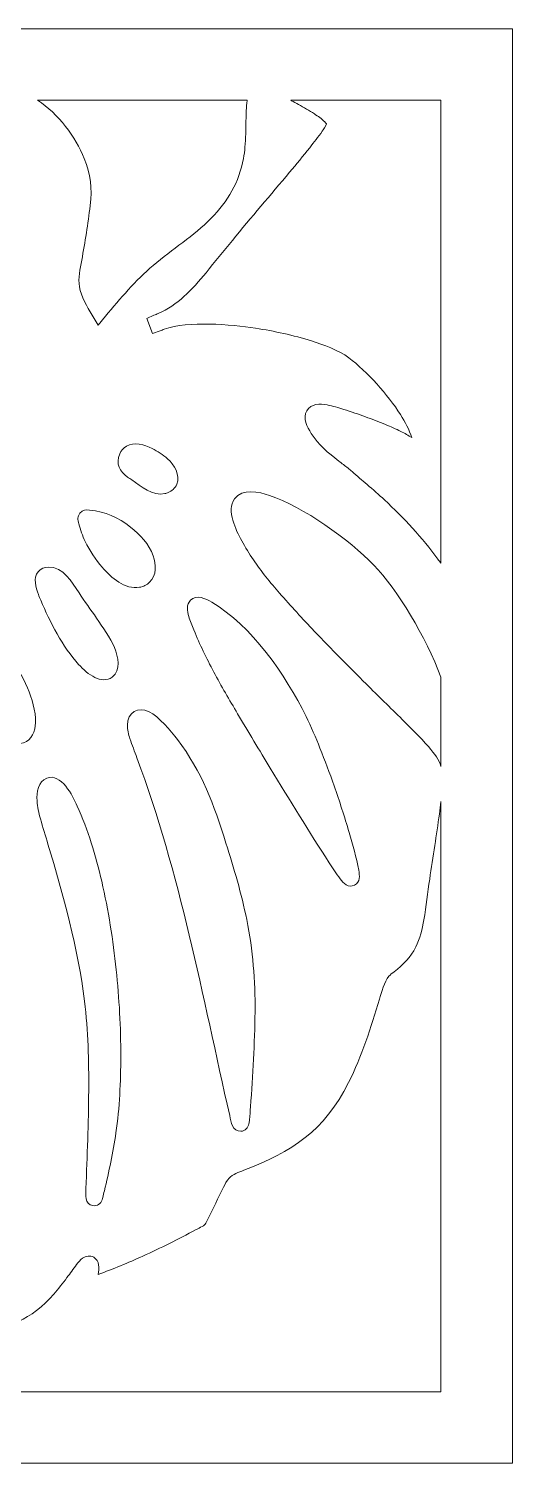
# Model space of a CAD drawing. Header units: millimetres. Extents: x -103 to 197, y -534 to 498.
# Drawn here: x 95.7 to 196.9, y -128.7 to 171.3 of the extents above; entities that cross this region are included whole.
import ezdxf

# ---------------------------------------------------------------- set-up
doc = ezdxf.new("R2010")
doc.units = ezdxf.units.MM
doc.header["$MEASUREMENT"] = 0
doc.layers.add('layer 1', color=7, linetype='Continuous')

msp = doc.modelspace()

# ---------------------------------------------------------------- linework, layer by layer
at = {"layer": 'layer 1', "color": 250, "lineweight": 20}
for points, knots in [([(-103.1084, 171.3249), (-103.1084, 171.3249), (196.8916, 171.3249), (196.8916, 171.3249), (196.8916, 171.3249), (196.8916, 171.3249), (196.8916, -128.6751), (196.8916, -128.6751), (196.8916, -128.6751), (196.8916, -128.6751), (-103.1084, -128.6751), (-103.1084, -128.6751), (-103.1084, -128.6751), (-103.1084, -128.6751), (-103.1084, 171.3249), (-103.1084, 171.3249)], [0, 0, 0, 0, 0.2, 0.2, 0.2, 0.2, 0.4, 0.4, 0.4, 0.4, 0.6, 0.6, 0.6, 0.6, 1, 1, 1, 1]), ([(141.412, 156.3673), (141.412, 156.3673), (141.3973, 156.2855), (141.3973, 156.2855), (141.3973, 156.2855), (141.1645, 154.9563), (141.165, 153.4389), (141.1451, 152.0878), (141.1451, 152.0878), (141.118, 150.2498), (141.1004, 148.416), (140.9325, 146.5841), (140.9325, 146.5841), (140.8586, 145.7759), (140.7559, 144.9698), (140.6108, 144.1716), (140.6108, 144.1716), (139.7219, 139.2776), (137.3169, 135.1521), (133.8518, 131.6738), (133.8518, 131.6738), (130.1873, 127.9955), (125.6622, 125.1976), (121.7233, 121.8242), (121.7233, 121.8242), (118.0016, 118.6372), (114.8761, 114.9504), (111.7242, 111.2017), (111.7242, 111.2017), (111.7242, 111.2017), (110.1711, 109.3543), (110.1711, 109.3543), (110.1711, 109.3543), (110.1711, 109.3543), (108.948, 111.4437), (108.948, 111.4437), (108.948, 111.4437), (107.9256, 113.1902), (106.5907, 115.2985), (106.2748, 117.3324), (106.2748, 117.3324), (105.9964, 119.1255), (106.434, 121.1578), (106.7598, 122.9236), (106.7598, 122.9236), (107.4623, 126.7319), (108.0638, 130.4818), (108.5295, 134.3321), (108.5295, 134.3321), (108.9699, 137.9735), (108.6864, 140.8152), (107.2786, 144.2042), (107.2786, 144.2042), (105.4268, 148.662), (101.9319, 153.5639), (97.5272, 156.3673), (97.5272, 156.3673), (97.5272, 156.3673), (141.412, 156.3673), (141.412, 156.3673)], [0, 0, 0, 0, 0.0625, 0.0625, 0.0625, 0.0625, 0.125, 0.125, 0.125, 0.125, 0.1875, 0.1875, 0.1875, 0.1875, 0.25, 0.25, 0.25, 0.25, 0.3125, 0.3125, 0.3125, 0.3125, 0.375, 0.375, 0.375, 0.375, 0.4375, 0.4375, 0.4375, 0.4375, 0.5, 0.5, 0.5, 0.5, 0.5625, 0.5625, 0.5625, 0.5625, 0.625, 0.625, 0.625, 0.625, 0.6875, 0.6875, 0.6875, 0.6875, 0.75, 0.75, 0.75, 0.75, 0.8125, 0.8125, 0.8125, 0.8125, 0.875, 0.875, 0.875, 0.875, 1, 1, 1, 1]), ([(124.0109, 108.4813), (123.7282, 108.3619), (123.4431, 108.2498), (123.1554, 108.1433), (123.1554, 108.1433), (123.1554, 108.1433), (121.5924, 107.5655), (121.5924, 107.5655), (121.5924, 107.5655), (121.5924, 107.5655), (120.3606, 110.7141), (120.3606, 110.7141), (120.3606, 110.7141), (120.3606, 110.7141), (121.8847, 111.3914), (121.8847, 111.3914), (121.8847, 111.3914), (122.1799, 111.5226), (122.4804, 111.6418), (122.7845, 111.7507), (122.7845, 111.7507), (124.755, 112.5968), (126.5676, 113.8468), (128.1568, 115.2965), (128.1568, 115.2965), (129.8107, 116.8052), (131.3351, 118.5799), (132.774, 120.3001), (132.774, 120.3001), (134.6383, 122.5283), (136.4447, 124.8093), (138.2864, 127.0575), (138.2864, 127.0575), (142.2221, 131.8619), (146.2854, 136.5524), (150.2757, 141.3087), (150.2757, 141.3087), (151.6959, 143.0015), (153.1074, 144.7055), (154.4819, 146.4371), (154.4819, 146.4371), (155.3737, 147.5603), (156.2627, 148.7029), (157.0868, 149.8789), (157.0868, 149.8789), (157.257, 150.1217), (157.9344, 151.0908), (157.9706, 151.4101), (157.9706, 151.4101), (157.9238, 151.5307), (157.7135, 151.7577), (157.6359, 151.837), (157.6359, 151.837), (157.0316, 152.453), (156.169, 153.0338), (155.4502, 153.5025), (155.4502, 153.5025), (154.3676, 154.2085), (153.2411, 154.8591), (152.113, 155.4863), (152.113, 155.4863), (151.6355, 155.7518), (151.1558, 156.0132), (150.6746, 156.2717), (150.6746, 156.2717), (150.6746, 156.2717), (150.4969, 156.3673), (150.4969, 156.3673), (150.4969, 156.3673), (150.4969, 156.3673), (181.934, 156.3673), (181.934, 156.3673), (181.934, 156.3673), (181.934, 156.3673), (181.934, 59.5355), (181.934, 59.5355), (181.934, 59.5355), (181.7294, 59.8332), (181.5219, 60.1282), (181.3115, 60.42), (181.3115, 60.42), (178.1075, 64.8621), (174.127, 69.0628), (170.1352, 72.774), (170.1352, 72.774), (168.9423, 73.8831), (167.7249, 74.9654), (166.4835, 76.0177), (166.4835, 76.0177), (165.4371, 76.9048), (164.3913, 77.7937), (163.3549, 78.6929), (163.3549, 78.6929), (163.0784, 78.9327), (162.8015, 79.186), (162.518, 79.4164), (162.518, 79.4164), (161.8848, 79.9312), (161.1943, 80.4238), (160.5458, 80.9221), (160.5458, 80.9221), (158.3867, 82.5811), (156.2796, 84.3469), (154.8013, 86.6843), (154.8013, 86.6843), (153.9612, 88.0127), (152.9632, 89.8765), (153.8569, 91.4303), (153.8569, 91.4303), (154.7416, 92.9686), (156.6552, 92.9075), (158.151, 92.6349), (158.151, 92.6349), (159.3099, 92.4237), (160.5183, 92.0526), (161.6436, 91.6996), (161.6436, 91.6996), (163.1518, 91.2265), (164.6496, 90.7078), (166.1353, 90.1667), (166.1353, 90.1667), (167.5473, 89.6525), (168.9537, 89.1152), (170.345, 88.5454), (170.345, 88.5454), (171.4205, 88.105), (172.5236, 87.642), (173.5588, 87.1103), (173.5588, 87.1103), (174.3469, 86.7054), (175.1184, 86.2713), (175.8701, 85.8035), (175.8701, 85.8035), (175.2874, 87.4774), (174.5052, 89.0206), (173.4683, 90.651), (173.4683, 90.651), (170.8516, 94.7656), (166.5046, 99.6009), (162.6349, 102.531), (162.6349, 102.531), (160.5855, 104.0829), (157.2838, 105.2643), (154.8597, 106.0278), (154.8597, 106.0278), (151.0616, 107.224), (147.0763, 108.0843), (143.1464, 108.6817), (143.1464, 108.6817), (137.8406, 109.4882), (129.1585, 110.2773), (124.0109, 108.4813)], [0, 0, 0, 0, 0.02564103, 0.02564103, 0.02564103, 0.02564103, 0.05128205, 0.05128205, 0.05128205, 0.05128205, 0.07692308, 0.07692308, 0.07692308, 0.07692308, 0.1025641, 0.1025641, 0.1025641, 0.1025641, 0.12820513, 0.12820513, 0.12820513, 0.12820513, 0.15384615, 0.15384615, 0.15384615, 0.15384615, 0.17948718, 0.17948718, 0.17948718, 0.17948718, 0.20512821, 0.20512821, 0.20512821, 0.20512821, 0.23076923, 0.23076923, 0.23076923, 0.23076923, 0.25641026, 0.25641026, 0.25641026, 0.25641026, 0.28205128, 0.28205128, 0.28205128, 0.28205128, 0.30769231, 0.30769231, 0.30769231, 0.30769231, 0.33333333, 0.33333333, 0.33333333, 0.33333333, 0.35897436, 0.35897436, 0.35897436, 0.35897436, 0.38461538, 0.38461538, 0.38461538, 0.38461538, 0.41025641, 0.41025641, 0.41025641, 0.41025641, 0.43589744, 0.43589744, 0.43589744, 0.43589744, 0.46153846, 0.46153846, 0.46153846, 0.46153846, 0.48717949, 0.48717949, 0.48717949, 0.48717949, 0.51282051, 0.51282051, 0.51282051, 0.51282051, 0.53846154, 0.53846154, 0.53846154, 0.53846154, 0.56410256, 0.56410256, 0.56410256, 0.56410256, 0.58974359, 0.58974359, 0.58974359, 0.58974359, 0.61538462, 0.61538462, 0.61538462, 0.61538462, 0.64102564, 0.64102564, 0.64102564, 0.64102564, 0.66666667, 0.66666667, 0.66666667, 0.66666667, 0.69230769, 0.69230769, 0.69230769, 0.69230769, 0.71794872, 0.71794872, 0.71794872, 0.71794872, 0.74358974, 0.74358974, 0.74358974, 0.74358974, 0.76923077, 0.76923077, 0.76923077, 0.76923077, 0.79487179, 0.79487179, 0.79487179, 0.79487179, 0.82051282, 0.82051282, 0.82051282, 0.82051282, 0.84615385, 0.84615385, 0.84615385, 0.84615385, 0.87179487, 0.87179487, 0.87179487, 0.87179487, 0.8974359, 0.8974359, 0.8974359, 0.8974359, 0.92307692, 0.92307692, 0.92307692, 0.92307692, 0.94871795, 0.94871795, 0.94871795, 0.94871795, 1, 1, 1, 1]), ([(117.2451, 76.9636), (116.9553, 77.1709), (116.6565, 77.3639), (116.3682, 77.574), (116.3682, 77.574), (114.7547, 78.7496), (113.8284, 80.3624), (114.709, 82.3904), (114.709, 82.3904), (115.0028, 83.0669), (115.4693, 83.6267), (116.0995, 83.9994), (116.0995, 83.9994), (117.7649, 84.9847), (119.8865, 84.3089), (121.4879, 83.5172), (121.4879, 83.5172), (122.578, 82.9782), (123.8053, 82.2046), (124.7192, 81.3871), (124.7192, 81.3871), (126.1245, 80.1304), (127.4467, 77.998), (126.645, 76.0454), (126.645, 76.0454), (126.3083, 75.2249), (125.6592, 74.6436), (124.8582, 74.3156), (124.8582, 74.3156), (124.6389, 74.2258), (124.4123, 74.1566), (124.1808, 74.1083), (124.1808, 74.1083), (121.6103, 73.5706), (119.2074, 75.5594), (117.2451, 76.9636)], [0, 0, 0, 0, 0.1, 0.1, 0.1, 0.1, 0.2, 0.2, 0.2, 0.2, 0.3, 0.3, 0.3, 0.3, 0.4, 0.4, 0.4, 0.4, 0.5, 0.5, 0.5, 0.5, 0.6, 0.6, 0.6, 0.6, 0.7, 0.7, 0.7, 0.7, 0.8, 0.8, 0.8, 0.8, 1, 1, 1, 1]), ([(181.934, 17.0567), (181.5459, 18.4235), (180.7531, 19.5871), (179.315, 21.2122), (179.315, 21.2122), (177.5879, 23.1637), (175.6998, 25.0269), (173.8499, 26.8577), (173.8499, 26.8577), (171.3409, 29.3409), (168.8106, 31.8013), (166.3085, 34.2918), (166.3085, 34.2918), (162.6485, 37.9348), (159.0094, 41.6012), (155.4471, 45.3438), (155.4471, 45.3438), (152.9689, 47.9471), (150.5179, 50.59), (148.1615, 53.3086), (148.1615, 53.3086), (146.2578, 55.505), (144.3076, 57.8358), (142.6878, 60.2591), (142.6878, 60.2591), (141.8251, 61.5499), (140.9971, 62.8753), (140.2519, 64.2404), (140.2519, 64.2404), (139.0215, 66.4948), (137.0083, 70.543), (138.7291, 72.9838), (138.7291, 72.9838), (140.3642, 75.3031), (143.8548, 74.4451), (146.0653, 73.7082), (146.0653, 73.7082), (153.0881, 71.3673), (162.7331, 64.5575), (167.9079, 59.1572), (167.9079, 59.1572), (172.8218, 54.0291), (178.8221, 44.1033), (181.934, 35.7538), (181.934, 35.7538), (181.934, 35.7538), (181.934, 17.0567), (181.934, 17.0567)], [0, 0, 0, 0, 0.07692308, 0.07692308, 0.07692308, 0.07692308, 0.15384615, 0.15384615, 0.15384615, 0.15384615, 0.23076923, 0.23076923, 0.23076923, 0.23076923, 0.30769231, 0.30769231, 0.30769231, 0.30769231, 0.38461538, 0.38461538, 0.38461538, 0.38461538, 0.46153846, 0.46153846, 0.46153846, 0.46153846, 0.53846154, 0.53846154, 0.53846154, 0.53846154, 0.61538462, 0.61538462, 0.61538462, 0.61538462, 0.69230769, 0.69230769, 0.69230769, 0.69230769, 0.76923077, 0.76923077, 0.76923077, 0.76923077, 0.84615385, 0.84615385, 0.84615385, 0.84615385, 1, 1, 1, 1]), ([(107.4851, 64.0821), (106.9166, 65.2832), (106.5044, 66.5197), (106.1369, 67.796), (106.1369, 67.796), (105.9095, 68.5864), (105.7962, 69.313), (106.3877, 70.0221), (106.3877, 70.0221), (106.9528, 70.6997), (107.6408, 70.7319), (108.4159, 70.6492), (108.4159, 70.6492), (111.8074, 70.2873), (114.2763, 69.199), (117.0011, 67.0867), (117.0011, 67.0867), (118.9622, 65.5662), (120.8576, 63.5127), (121.7236, 61.1194), (121.7236, 61.1194), (122.3892, 59.2796), (122.4407, 57.0469), (120.9735, 55.5774), (120.9735, 55.5774), (120.395, 54.9978), (119.6633, 54.6426), (118.8664, 54.5058), (118.8664, 54.5058), (115.8003, 53.9796), (112.9224, 56.5256), (111.0515, 58.7013), (111.0515, 58.7013), (109.7129, 60.2583), (108.3702, 62.2124), (107.4851, 64.0821)], [0, 0, 0, 0, 0.1, 0.1, 0.1, 0.1, 0.2, 0.2, 0.2, 0.2, 0.3, 0.3, 0.3, 0.3, 0.4, 0.4, 0.4, 0.4, 0.5, 0.5, 0.5, 0.5, 0.6, 0.6, 0.6, 0.6, 0.7, 0.7, 0.7, 0.7, 0.8, 0.8, 0.8, 0.8, 1, 1, 1, 1]), ([(98.1817, 51.8018), (98.0127, 52.1964), (97.8473, 52.5927), (97.6947, 52.9944), (97.6947, 52.9944), (97.1411, 54.4518), (96.5553, 56.4249), (97.6571, 57.7781), (97.6571, 57.7781), (98.1825, 58.4234), (98.9382, 58.7196), (99.7466, 58.7356), (99.7466, 58.7356), (102.9054, 58.7979), (104.6848, 55.6778), (106.2004, 53.3317), (106.2004, 53.3317), (107.3535, 51.5469), (108.6473, 49.8148), (109.8604, 48.0674), (109.8604, 48.0674), (111.1333, 46.2335), (112.7319, 43.9624), (113.5944, 41.9043), (113.5944, 41.9043), (114.3753, 40.0412), (115.0592, 37.1389), (113.1276, 35.7183), (113.1276, 35.7183), (112.0348, 34.9147), (110.6832, 35.0939), (109.5304, 35.6437), (109.5304, 35.6437), (108.2512, 36.2538), (107.0674, 37.3402), (106.1107, 38.3831), (106.1107, 38.3831), (102.7839, 42.0099), (100.1142, 47.2905), (98.1817, 51.8018)], [0, 0, 0, 0, 0.09090909, 0.09090909, 0.09090909, 0.09090909, 0.18181818, 0.18181818, 0.18181818, 0.18181818, 0.27272727, 0.27272727, 0.27272727, 0.27272727, 0.36363636, 0.36363636, 0.36363636, 0.36363636, 0.45454545, 0.45454545, 0.45454545, 0.45454545, 0.54545455, 0.54545455, 0.54545455, 0.54545455, 0.63636364, 0.63636364, 0.63636364, 0.63636364, 0.72727273, 0.72727273, 0.72727273, 0.72727273, 0.81818182, 0.81818182, 0.81818182, 0.81818182, 1, 1, 1, 1]), ([(134.3924, 36.7989), (132.8423, 39.6861), (131.4844, 42.5521), (130.2432, 45.5863), (130.2432, 45.5863), (129.8634, 46.5145), (129.4526, 47.4658), (129.1592, 48.4255), (129.1592, 48.4255), (128.8154, 49.5495), (128.62, 50.8644), (129.5331, 51.7896), (129.5331, 51.7896), (130.8159, 53.0896), (132.7013, 52.1545), (133.9867, 51.4017), (133.9867, 51.4017), (142.215, 46.5836), (149.4828, 36.1265), (153.7065, 27.5274), (153.7065, 27.5274), (154.7718, 25.3582), (155.7268, 23.113), (156.63, 20.8691), (156.63, 20.8691), (157.6747, 18.2735), (158.653, 15.647), (159.5821, 13.0062), (159.5821, 13.0062), (160.7159, 9.7833), (161.7827, 6.5262), (162.7463, 3.246), (162.7463, 3.246), (163.5009, 0.6763), (164.2434, -1.9988), (164.7316, -4.6356), (164.7316, -4.6356), (164.9421, -5.7729), (165.1132, -7.1422), (163.8484, -7.7792), (163.8484, -7.7792), (162.5405, -8.4379), (161.5629, -7.3965), (160.8483, -6.4572), (160.8483, -6.4572), (160.0381, -5.3918), (159.2871, -4.219), (158.558, -3.0943), (158.558, -3.0943), (154.3448, 3.405), (150.271, 10.0512), (146.2371, 16.6678), (146.2371, 16.6678), (143.9283, 20.455), (141.6353, 24.2537), (139.38, 28.0742), (139.38, 28.0742), (137.6822, 30.9505), (135.9733, 33.8542), (134.3924, 36.7989)], [0, 0, 0, 0, 0.0625, 0.0625, 0.0625, 0.0625, 0.125, 0.125, 0.125, 0.125, 0.1875, 0.1875, 0.1875, 0.1875, 0.25, 0.25, 0.25, 0.25, 0.3125, 0.3125, 0.3125, 0.3125, 0.375, 0.375, 0.375, 0.375, 0.4375, 0.4375, 0.4375, 0.4375, 0.5, 0.5, 0.5, 0.5, 0.5625, 0.5625, 0.5625, 0.5625, 0.625, 0.625, 0.625, 0.625, 0.6875, 0.6875, 0.6875, 0.6875, 0.75, 0.75, 0.75, 0.75, 0.8125, 0.8125, 0.8125, 0.8125, 0.875, 0.875, 0.875, 0.875, 1, 1, 1, 1]), ([(84.5395, 36.9959), (83.8135, 39.4716), (83.3496, 42.032), (82.9363, 44.5784), (82.9363, 44.5784), (82.7531, 45.7074), (82.4776, 47.0834), (83.7836, 47.7211), (83.7836, 47.7211), (84.4981, 48.0698), (85.2545, 47.8754), (85.83, 47.3809), (85.83, 47.3809), (86.0009, 47.234), (86.161, 47.0689), (86.3198, 46.9085), (86.3198, 46.9085), (90.0088, 43.1817), (93.333, 38.3913), (95.3891, 33.5107), (95.3891, 33.5107), (96.3077, 31.3303), (97.1909, 28.6068), (97.0973, 26.2026), (97.0973, 26.2026), (97.0291, 24.4524), (96.3524, 22.5566), (94.5465, 22.0029), (94.5465, 22.0029), (92.5545, 21.392), (90.7458, 22.9113), (89.7475, 24.5204), (89.7475, 24.5204), (89.2623, 25.3027), (88.8375, 26.2645), (88.4567, 27.1062), (88.4567, 27.1062), (87.8949, 28.3474), (87.3611, 29.6044), (86.8423, 30.8648), (86.8423, 30.8648), (86.3677, 32.0179), (85.9051, 33.1776), (85.4641, 34.3445), (85.4641, 34.3445), (85.1367, 35.2109), (84.8003, 36.1064), (84.5395, 36.9959)], [0, 0, 0, 0, 0.07692308, 0.07692308, 0.07692308, 0.07692308, 0.15384615, 0.15384615, 0.15384615, 0.15384615, 0.23076923, 0.23076923, 0.23076923, 0.23076923, 0.30769231, 0.30769231, 0.30769231, 0.30769231, 0.38461538, 0.38461538, 0.38461538, 0.38461538, 0.46153846, 0.46153846, 0.46153846, 0.46153846, 0.53846154, 0.53846154, 0.53846154, 0.53846154, 0.61538462, 0.61538462, 0.61538462, 0.61538462, 0.69230769, 0.69230769, 0.69230769, 0.69230769, 0.76923077, 0.76923077, 0.76923077, 0.76923077, 0.84615385, 0.84615385, 0.84615385, 0.84615385, 1, 1, 1, 1]), ([(126.7935, 22.6752), (131.9176, 15.9736), (134.4265, 9.0163), (136.9533, 1.003), (136.9533, 1.003), (138.6135, -4.262), (140.2018, -9.5639), (141.2982, -14.9852), (141.2982, -14.9852), (142.5967, -21.4058), (143.1002, -27.7095), (143.0371, -34.2615), (143.0371, -34.2615), (142.9733, -40.8656), (142.5538, -47.5256), (142.0918, -54.1144), (142.0918, -54.1144), (142.0287, -55.0157), (141.9733, -55.9287), (141.8775, -56.8268), (141.8775, -56.8268), (141.8474, -57.1078), (141.813, -57.3976), (141.7504, -57.673), (141.7504, -57.673), (141.5608, -58.5086), (140.9886, -59.1794), (140.0842, -59.2385), (140.0842, -59.2385), (138.2744, -59.3568), (138.0215, -57.2407), (137.7298, -55.9572), (137.7298, -55.9572), (132.0297, -30.8785), (127.325, -5.3104), (118.3246, 18.8292), (118.3246, 18.8292), (117.8273, 20.1628), (117.2977, 21.5095), (116.8585, 22.8632), (116.8585, 22.8632), (116.5656, 23.7654), (116.2974, 24.736), (116.3194, 25.6943), (116.3194, 25.6943), (116.3796, 28.3177), (118.5188, 29.6407), (120.8532, 28.4872), (120.8532, 28.4872), (122.9353, 27.4584), (125.3814, 24.5218), (126.7935, 22.6752)], [0, 0, 0, 0, 0.07142857, 0.07142857, 0.07142857, 0.07142857, 0.14285714, 0.14285714, 0.14285714, 0.14285714, 0.21428571, 0.21428571, 0.21428571, 0.21428571, 0.28571429, 0.28571429, 0.28571429, 0.28571429, 0.35714286, 0.35714286, 0.35714286, 0.35714286, 0.42857143, 0.42857143, 0.42857143, 0.42857143, 0.5, 0.5, 0.5, 0.5, 0.57142857, 0.57142857, 0.57142857, 0.57142857, 0.64285714, 0.64285714, 0.64285714, 0.64285714, 0.71428571, 0.71428571, 0.71428571, 0.71428571, 0.78571429, 0.78571429, 0.78571429, 0.78571429, 0.85714286, 0.85714286, 0.85714286, 0.85714286, 1, 1, 1, 1]), ([(107.3487, -32.0416), (105.9624, -20.9251), (102.9345, -9.8861), (99.7008, 0.7986), (99.7008, 0.7986), (99.1691, 2.5552), (98.6103, 4.3151), (98.1279, 6.086), (98.1279, 6.086), (97.7954, 7.3064), (97.4795, 8.6008), (97.4047, 9.8685), (97.4047, 9.8685), (97.3032, 11.5855), (97.6257, 13.9028), (99.4424, 14.6025), (99.4424, 14.6025), (102.4776, 15.7716), (104.846, 10.8922), (105.8147, 8.7779), (105.8147, 8.7779), (108.0893, 3.8138), (109.7011, -1.6416), (110.9366, -6.965), (110.9366, -6.965), (112.3465, -13.0396), (113.3216, -19.26), (113.9758, -25.4649), (113.9758, -25.4649), (114.609, -31.47), (114.9472, -37.5373), (114.9421, -43.5775), (114.9421, -43.5775), (114.9377, -48.887), (114.6811, -54.3059), (113.9253, -59.5628), (113.9253, -59.5628), (113.3352, -63.665), (112.4623, -67.6924), (111.5022, -71.7176), (111.5022, -71.7176), (111.3933, -72.1735), (111.2874, -72.6328), (111.1677, -73.0857), (111.1677, -73.0857), (111.1259, -73.2438), (111.0819, -73.4032), (111.027, -73.5569), (111.027, -73.5569), (110.7424, -74.3543), (109.997, -74.9213), (109.118, -74.7968), (109.118, -74.7968), (107.2635, -74.5341), (107.5992, -72.4881), (107.6436, -71.2381), (107.6436, -71.2381), (107.8866, -64.4076), (108.1844, -57.5843), (108.2217, -50.7476), (108.2217, -50.7476), (108.2557, -44.548), (108.1163, -38.196), (107.3487, -32.0416)], [0, 0, 0, 0, 0.05882353, 0.05882353, 0.05882353, 0.05882353, 0.11764706, 0.11764706, 0.11764706, 0.11764706, 0.17647059, 0.17647059, 0.17647059, 0.17647059, 0.23529412, 0.23529412, 0.23529412, 0.23529412, 0.29411765, 0.29411765, 0.29411765, 0.29411765, 0.35294118, 0.35294118, 0.35294118, 0.35294118, 0.41176471, 0.41176471, 0.41176471, 0.41176471, 0.47058824, 0.47058824, 0.47058824, 0.47058824, 0.52941176, 0.52941176, 0.52941176, 0.52941176, 0.58823529, 0.58823529, 0.58823529, 0.58823529, 0.64705882, 0.64705882, 0.64705882, 0.64705882, 0.70588235, 0.70588235, 0.70588235, 0.70588235, 0.76470588, 0.76470588, 0.76470588, 0.76470588, 0.82352941, 0.82352941, 0.82352941, 0.82352941, 0.88235294, 0.88235294, 0.88235294, 0.88235294, 1, 1, 1, 1]), ([(50.0867, -113.7175), (51.4603, -113.4348), (52.8265, -113.1188), (54.1758, -112.7807), (54.1758, -112.7807), (57.463, -111.9571), (60.8486, -110.9625), (63.9925, -109.6779), (63.9925, -109.6779), (66.5722, -108.6238), (68.9261, -107.3744), (71.1537, -105.6783), (71.1537, -105.6783), (72.4949, -104.657), (73.852, -103.3541), (75.3647, -102.628), (75.3647, -102.628), (76.1444, -102.2539), (76.9499, -102.0346), (77.807, -101.9484), (77.807, -101.9484), (78.7345, -101.8551), (79.6816, -101.8301), (80.6131, -101.7795), (80.6131, -101.7795), (81.8736, -101.7111), (83.1259, -101.612), (84.3789, -101.4539), (84.3789, -101.4539), (91.3279, -100.577), (96.1834, -98.679), (100.9415, -93.2762), (100.9415, -93.2762), (101.9057, -92.1813), (102.8011, -91.0245), (103.6675, -89.8482), (103.6675, -89.8482), (104.3391, -88.9363), (104.9887, -87.9918), (105.6829, -87.0996), (105.6829, -87.0996), (106.0432, -86.6362), (106.4647, -86.1476), (106.942, -85.8066), (106.942, -85.8066), (107.6398, -85.3081), (108.504, -85.1462), (109.2767, -85.5942), (109.2767, -85.5942), (110.4638, -86.2823), (110.5142, -87.9323), (110.1911, -89.1993), (110.1911, -89.1993), (113.3485, -88.0269), (116.4597, -86.7573), (119.5345, -85.3586), (119.5345, -85.3586), (123.2839, -83.653), (126.9549, -81.7796), (130.6053, -79.8658), (130.6053, -79.8658), (130.999, -79.6595), (132.3074, -79.0287), (132.5956, -78.6951), (132.5956, -78.6951), (132.7947, -78.4648), (133.0262, -77.9306), (133.1605, -77.6545), (133.1605, -77.6545), (134.253, -75.4079), (135.3457, -73.1614), (136.4379, -70.9146), (136.4379, -70.9146), (136.7636, -70.2446), (137.074, -69.5766), (137.596, -69.0368), (137.596, -69.0368), (138.3859, -68.2195), (139.6408, -67.8041), (140.6739, -67.4017), (140.6739, -67.4017), (150.8252, -63.4476), (157.4578, -59.2777), (162.6302, -49.0424), (162.6302, -49.0424), (165.378, -43.6052), (167.3219, -37.4614), (169.087, -31.6278), (169.087, -31.6278), (169.5129, -30.2206), (170.0588, -27.9442), (171.0394, -26.8382), (171.0394, -26.8382), (171.3673, -26.4682), (171.7464, -26.1798), (172.1359, -25.8832), (172.1359, -25.8832), (174.0141, -24.4533), (175.6164, -22.8492), (176.6883, -20.7001), (176.6883, -20.7001), (177.5704, -18.9313), (178.0257, -16.9544), (178.3692, -15.0128), (178.3692, -15.0128), (178.8654, -12.2065), (179.185, -9.3396), (179.5963, -6.516), (179.5963, -6.516), (179.9371, -4.1767), (180.3039, -1.8412), (180.6607, 0.4956), (180.6607, 0.4956), (180.9963, 2.6943), (181.3264, 4.8952), (181.6153, 7.1007), (181.6153, 7.1007), (181.7285, 7.9658), (181.8381, 8.8368), (181.934, 9.7095), (181.934, 9.7095), (181.934, 9.7095), (181.934, -113.7175), (181.934, -113.7175), (181.934, -113.7175), (181.934, -113.7175), (50.0867, -113.7175), (50.0867, -113.7175)], [0, 0, 0, 0, 0.03030303, 0.03030303, 0.03030303, 0.03030303, 0.06060606, 0.06060606, 0.06060606, 0.06060606, 0.09090909, 0.09090909, 0.09090909, 0.09090909, 0.12121212, 0.12121212, 0.12121212, 0.12121212, 0.15151515, 0.15151515, 0.15151515, 0.15151515, 0.18181818, 0.18181818, 0.18181818, 0.18181818, 0.21212121, 0.21212121, 0.21212121, 0.21212121, 0.24242424, 0.24242424, 0.24242424, 0.24242424, 0.27272727, 0.27272727, 0.27272727, 0.27272727, 0.3030303, 0.3030303, 0.3030303, 0.3030303, 0.33333333, 0.33333333, 0.33333333, 0.33333333, 0.36363636, 0.36363636, 0.36363636, 0.36363636, 0.39393939, 0.39393939, 0.39393939, 0.39393939, 0.42424242, 0.42424242, 0.42424242, 0.42424242, 0.45454545, 0.45454545, 0.45454545, 0.45454545, 0.48484848, 0.48484848, 0.48484848, 0.48484848, 0.51515152, 0.51515152, 0.51515152, 0.51515152, 0.54545455, 0.54545455, 0.54545455, 0.54545455, 0.57575758, 0.57575758, 0.57575758, 0.57575758, 0.60606061, 0.60606061, 0.60606061, 0.60606061, 0.63636364, 0.63636364, 0.63636364, 0.63636364, 0.66666667, 0.66666667, 0.66666667, 0.66666667, 0.6969697, 0.6969697, 0.6969697, 0.6969697, 0.72727273, 0.72727273, 0.72727273, 0.72727273, 0.75757576, 0.75757576, 0.75757576, 0.75757576, 0.78787879, 0.78787879, 0.78787879, 0.78787879, 0.81818182, 0.81818182, 0.81818182, 0.81818182, 0.84848485, 0.84848485, 0.84848485, 0.84848485, 0.87878788, 0.87878788, 0.87878788, 0.87878788, 0.90909091, 0.90909091, 0.90909091, 0.90909091, 0.93939394, 0.93939394, 0.93939394, 0.93939394, 1, 1, 1, 1])]:
    msp.add_open_spline(points, degree=3, knots=knots, dxfattribs=at)

doc.saveas('drawing.dxf')
